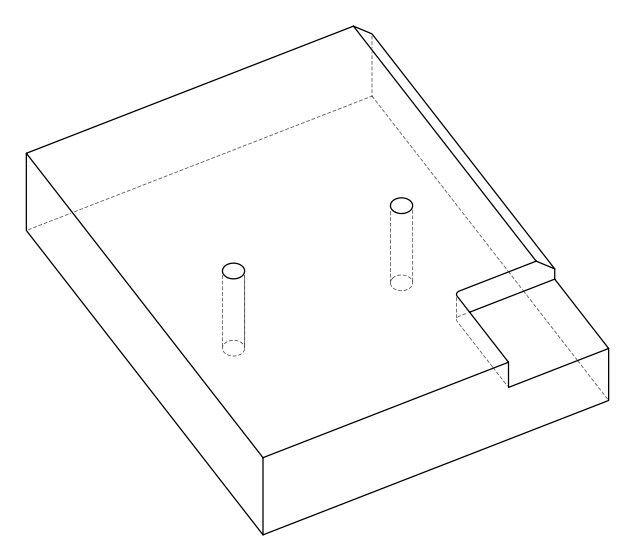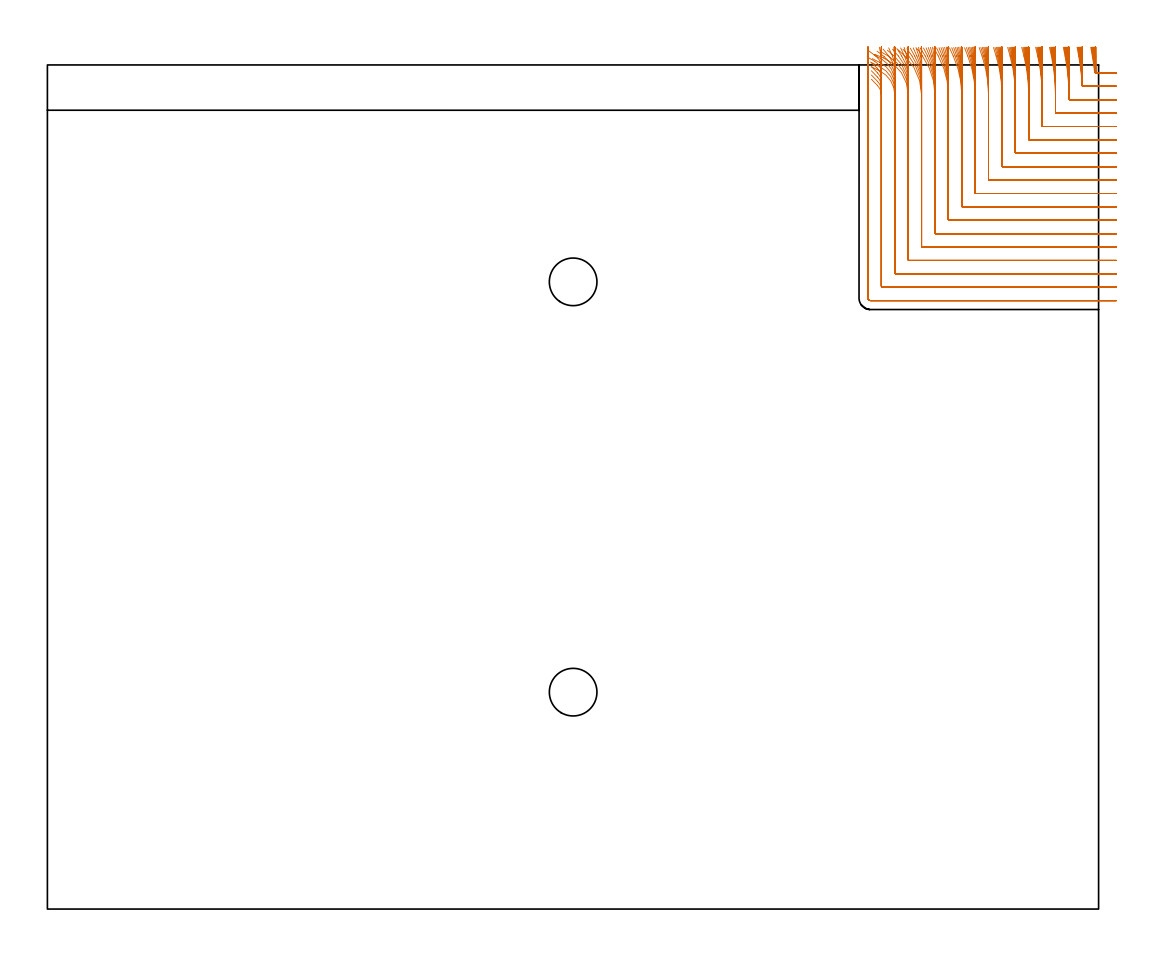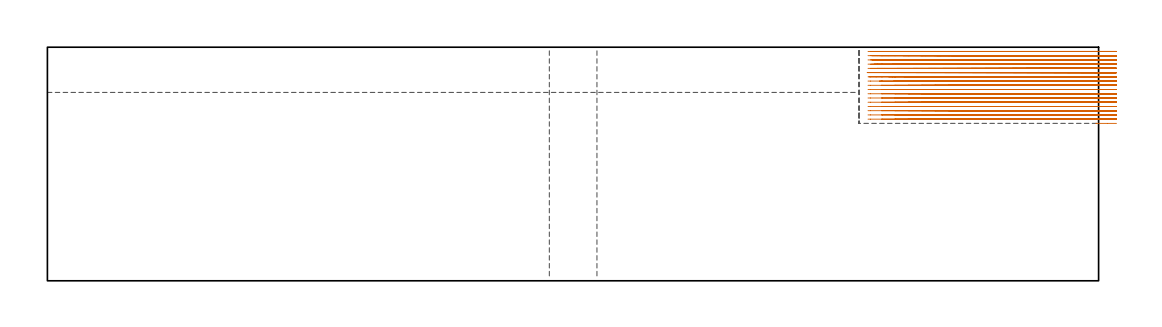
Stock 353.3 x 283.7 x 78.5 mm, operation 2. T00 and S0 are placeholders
(PLAN: 4 operations, 2 tool changes, 81.1 min)
(1 AREA_MILL | FG_CHAMFER_SURFACE | UGT0205_001 | 13.33 min | 32352 mm3)
(2 MILL_CORNER_NOTCH_RECTANGULAR | CORNER_NOTCH_RECTANGULAR | NXT0201_008 | Follow Part, ap 1.5, ae 75% | 67.06 min | 168495 mm3)
(3 INDEXABLE_INSERT_DRILL_THROUGH_HOLE_FROM_SOLID | STEP1HOLE | NXT0302_003 | 0.33 min | 15755 mm3)
(4 INDEXABLE_INSERT_DRILL_THROUGH_HOLE_FROM_SOLID_1 | STEP1HOLE_1 | NXT0302_003 | 0.33 min | 15751 mm3)
(TOOL UGT0205_001 | Chamfer Mill 20 x 3 x 45 deg. | D20 FL50 Z2)
(TOOL NXT0201_008 | ENDMILL 6mm [2P460-0600-NA 1630] | D6 FL26 Z6)
(TOOL NXT0302_003 | Index. Insert Drill 16mm [880-D1600L20-05] | D16 PA176 FL80 Z2)
(OP 2 MILL_CORNER_NOTCH_RECTANGULAR, part 1 of 2)
G17 G21 G94 G90
T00 M6
G54
G17 G0 G90 X350.657 Y289.656 S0 M3
G43 Z88.5 H1
Z77.078
G94 G1 X351.17 Y286.7 F250.
G2 X351.915 Y281.265 R76.5 F500.
G3 X352.208 Y281. R0.3
G1 X356.3
X359.3 F250.
G0 Z88.5
X346.053 Y289.65
Z77.078
G1 X346.599 Y286.7
G2 X347.73 Y276.782 R72. F500.
G3 X348.025 Y276.5 R0.3
G1 X356.3
X359.3 F250.
G0 Z88.5
X341.435 Y289.643
Z77.078
G1 X342.017 Y286.7
G2 X343.3 Y273.602 R67.5 F500.
G1 Y272.296
G3 X343.596 Y272. R0.3
G1 X356.3
X359.3 F250.
G0 Z88.5
X336.8 Y289.634
Z77.078
G1 X337.423 Y286.7
G2 X338.8 Y273.602 R63. F500.
G1 Y267.796
G3 X339.096 Y267.5 R0.3
G1 X356.3
X359.3 F250.
G0 Z88.5
X332.143 Y289.624
Z77.078
G1 X332.815 Y286.7
G2 X334.3 Y273.602 R58.5 F500.
G1 Y263.296
G3 X334.596 Y263. R0.3
G1 X356.3
X359.3 F250.
G0 Z88.5
X327.46 Y289.61
Z77.078
G1 X328.187 Y286.7
G2 X329.8 Y273.602 R54. F500.
G1 Y258.796
G3 X330.096 Y258.5 R0.3
G1 X356.3
X359.3 F250.
G0 Z88.5
X322.742 Y289.593
Z77.078
G1 X323.536 Y286.7
G2 X325.3 Y273.602 R49.5 F500.
G1 Y254.296
G3 X325.596 Y254. R0.3
G1 X356.3
X359.3 F250.
G0 Z88.5
X317.978 Y289.57
Z77.078
G1 X318.852 Y286.7
G2 X320.8 Y273.602 R45. F500.
G1 Y249.796
G3 X321.096 Y249.5 R0.3
G1 X356.3
X359.3 F250.
G0 Z88.5
X313.153 Y289.539
Z77.078
G1 X314.123 Y286.7
G2 X316.3 Y273.602 R40.5 F500.
G1 Y245.297
G3 X316.597 Y245. R0.3
G1 X356.3
X359.3 F250.
G0 Z88.5
X308.241 Y289.494
Z77.078
G1 X309.333 Y286.7
G2 X311.8 Y273.602 R36. F500.
G1 Y240.797
G3 X312.097 Y240.5 R0.3
G1 X356.3
X359.3 F250.
G0 Z88.5
X303.2 Y289.428
Z77.078
G1 X304.448 Y286.7
G2 X307.3 Y273.602 R31.5 F500.
G1 Y236.297
G3 X307.597 Y236. R0.3
G1 X356.3
X359.3 F250.
G0 Z88.5
X297.955 Y289.323
Z77.078
G1 X299.41 Y286.7
G2 X302.8 Y273.602 R27. F500.
G1 Y231.797
G3 X303.097 Y231.5 R0.3
G1 X356.3
X359.3 F250.
G0 Z88.5
X292.348 Y289.139
Z77.078
G1 X294.094 Y286.7
G2 X298.3 Y273.602 R22.5 F500.
G1 Y227.297
G3 X298.597 Y227. R0.3
G1 X356.3
X359.3 F250.
G0 Z88.5
X285.963 Y288.758
Z77.078
G1 X288.146 Y286.7
G2 X293.8 Y273.602 R18. F500.
G1 Y222.797
G3 X294.097 Y222.5 R0.3
G1 X356.3
X359.3 F250.
G0 Z88.5
X278.194 Y287.222
Z77.078
G1 X280.966 Y286.074
G2 X289.3 Y273.602 R13.5 F500.
G1 Y218.297
G3 X289.597 Y218. R0.3
G1 X356.3
X359.3 F250.
G0 Z88.5
X277.112 Y282.997
Z77.078
G1 X279.8 Y281.664
G2 X284.8 Y273.602 R9. F500.
G1 Y213.798
G3 X285.098 Y213.5 R0.3
G1 X356.3
X359.3 F250.
G0 Z88.5
X276.937 Y278.889
Z77.078
G1 X279.027 Y276.738
G2 X280.3 Y273.602 R4.5 F500.
G1 Y209.298
G3 X280.598 Y209. R0.3
G1 X356.3
X359.3 F250.
G0 Z88.5
X275.8 Y276.602
Z77.078
G1 Y273.602
Y205.3 F500.
G3 X276.6 Y204.5 R0.8
G1 X356.3
X359.3 F250.
G0 Z88.5
X350.946 Y289.665
Z75.655
G1 X351.404 Y286.7
G2 X352.045 Y281.271 R76.5 F500.
G3 X352.338 Y281. R0.3
G1 X356.3
X359.3 F250.
G0 Z88.5
X346.361 Y289.66
Z75.655
G1 X346.847 Y286.7
G2 X347.778 Y276.788 R72. F500.
G3 X348.074 Y276.5 R0.3
G1 X356.3
X359.3 F250.
G0 Z88.5
X341.764 Y289.655
Z75.655
G1 X342.283 Y286.7
G2 X343.3 Y275.026 R67.5 F500.
G1 Y272.296
G3 X343.596 Y272. R0.3
G1 X356.3
X359.3 F250.
G0 Z88.5
X337.153 Y289.648
Z75.655
G1 X337.709 Y286.7
G2 X338.8 Y275.026 R63. F500.
G1 Y267.796
G3 X339.096 Y267.5 R0.3
G1 X356.3
X359.3 F250.
G0 Z88.5
X332.525 Y289.64
Z75.655
G1 X333.123 Y286.7
G2 X334.3 Y275.026 R58.5 F500.
G1 Y263.296
G3 X334.596 Y263. R0.3
G1 X356.3
X359.3 F250.
G0 Z88.5
X327.874 Y289.629
Z75.655
G1 X328.523 Y286.7
G2 X329.8 Y275.026 R54. F500.
G1 Y258.796
G3 X330.096 Y258.5 R0.3
G1 X356.3
X359.3 F250.
G0 Z88.5
X323.196 Y289.615
Z75.655
G1 X323.904 Y286.7
G2 X325.3 Y275.026 R49.5 F500.
G1 Y254.296
G3 X325.596 Y254. R0.3
G1 X356.3
X359.3 F250.
G0 Z88.5
X318.481 Y289.597
Z75.655
G1 X319.259 Y286.7
G2 X320.8 Y275.026 R45. F500.
G1 Y249.796
G3 X321.096 Y249.5 R0.3
G1 X356.3
X359.3 F250.
G0 Z88.5
X313.716 Y289.573
Z75.655
G1 X314.581 Y286.7
G2 X316.3 Y275.026 R40.5 F500.
G1 Y245.297
G3 X316.597 Y245. R0.3
G1 X356.3
X359.3 F250.
G0 Z88.5
X308.882 Y289.538
Z75.655
G1 X309.854 Y286.7
G2 X311.8 Y275.026 R36. F500.
G1 Y240.797
G3 X312.097 Y240.5 R0.3
G1 X356.3
X359.3 F250.
G0 Z88.5
X303.945 Y289.486
Z75.655
G1 X305.057 Y286.7
G2 X307.3 Y275.026 R31.5 F500.
G1 Y236.297
G3 X307.597 Y236. R0.3
G1 X356.3
X359.3 F250.
G0 Z88.5
X298.848 Y289.405
Z75.655
G1 X300.146 Y286.7
G2 X302.8 Y275.026 R27. F500.
G1 Y231.797
G3 X303.097 Y231.5 R0.3
G1 X356.3
X359.3 F250.
G0 Z88.5
X293.478 Y289.265
Z75.655
G1 X295.034 Y286.7
G2 X298.3 Y275.026 R22.5 F500.
G1 Y227.297
G3 X298.597 Y227. R0.3
G1 X356.3
X359.3 F250.
G0 Z88.5
X287.555 Y288.983
Z75.655
G1 X289.501 Y286.7
G2 X293.8 Y275.026 R18. F500.
G1 Y222.797
G3 X294.097 Y222.5 R0.3
G1 X356.3
X359.3 F250.
G0 Z88.5
X279.999 Y288.202
Z75.655
G1 X282.592 Y286.693
G2 X289.3 Y275.026 R13.5 F500.
G1 Y218.297
G3 X289.597 Y218. R0.3
G1 X356.3
X359.3 F250.
G0 Z88.5
X277.112 Y284.421
Z75.655
G1 X279.8 Y283.088
G2 X284.8 Y275.026 R9. F500.
G1 Y213.798
G3 X285.098 Y213.5 R0.3
G1 X356.3
X359.3 F250.
G0 Z88.5
X276.936 Y280.313
Z75.655
G1 X279.027 Y278.162
G2 X280.3 Y275.026 R4.5 F500.
G1 Y209.298
G3 X280.598 Y209. R0.3
G1 X356.3
X359.3 F250.
G0 Z88.5
X275.8 Y278.026
Z75.655
G1 Y275.026
Y205.3 F500.
G3 X276.6 Y204.5 R0.8
G1 X356.3
X359.3 F250.
G0 Z88.5
X351.207 Y289.673
Z74.233
G1 X351.61 Y286.7
G2 X352.147 Y281.276 R76.5 F500.
G3 X352.442 Y281. R0.3
G1 X356.3
X359.3 F250.
G0 Z88.5
X346.639 Y289.669
Z74.233
G1 X347.066 Y286.7
G2 X347.799 Y276.794 R72. F500.
G3 X348.094 Y276.5 R0.3
G1 X356.3
X359.3 F250.
G0 Z88.5
X342.061 Y289.665
Z74.233
G1 X342.517 Y286.7
G2 X343.3 Y276.446 R67.5 F500.
G1 Y272.296
G3 X343.596 Y272. R0.3
G1 X356.3
X359.3 F250.
G0 Z88.5
X337.472 Y289.66
Z74.233
G1 X337.96 Y286.7
G2 X338.8 Y276.446 R63. F500.
G1 Y267.796
G3 X339.096 Y267.5 R0.3
G1 X356.3
X359.3 F250.
G0 Z88.5
X332.868 Y289.654
Z74.233
G1 X333.394 Y286.7
G2 X334.3 Y276.446 R58.5 F500.
G1 Y263.296
G3 X334.596 Y263. R0.3
G1 X356.3
X359.3 F250.
G0 Z88.5
X328.248 Y289.645
Z74.233
G1 X328.817 Y286.7
G2 X329.8 Y276.446 R54. F500.
G1 Y258.796
G3 X330.096 Y258.5 R0.3
G1 X356.3
X359.3 F250.
G0 Z88.5
X323.605 Y289.635
Z74.233
G1 X324.226 Y286.7
G2 X325.3 Y276.446 R49.5 F500.
G1 Y254.296
G3 X325.596 Y254. R0.3
G1 X356.3
X359.3 F250.
G0 Z88.5
X318.932 Y289.621
Z74.233
G1 X319.616 Y286.7
G2 X320.8 Y276.446 R45. F500.
G1 Y249.796
G3 X321.096 Y249.5 R0.3
G1 X356.3
X359.3 F250.
G0 Z88.5
X314.221 Y289.602
Z74.233
G1 X314.98 Y286.7
G2 X316.3 Y276.446 R40.5 F500.
G1 Y245.297
G3 X316.597 Y245. R0.3
G1 X356.3
X359.3 F250.
G0 Z88.5
X309.454 Y289.576
Z74.233
G1 X310.309 Y286.7
G2 X311.8 Y276.446 R36. F500.
G1 Y240.797
G3 X312.097 Y240.5 R0.3
G1 X356.3
X359.3 F250.
G0 Z88.5
X304.608 Y289.537
Z74.233
G1 X305.584 Y286.7
G2 X307.3 Y276.446 R31.5 F500.
G1 Y236.297
G3 X307.597 Y236. R0.3
G1 X356.3
X359.3 F250.
G0 Z88.5
X299.638 Y289.475
Z74.233
G1 X300.777 Y286.7
G2 X302.8 Y276.446 R27. F500.
G1 Y231.797
G3 X303.097 Y231.5 R0.3
G1 X356.3
X359.3 F250.
G0 Z88.5
X294.46 Y289.37
Z74.233
G1 X295.827 Y286.7
G2 X298.3 Y276.446 R22.5 F500.
G1 Y227.297
G3 X298.597 Y227. R0.3
G1 X356.3
X359.3 F250.
G0 Z88.5
X288.884 Y289.166
Z74.233
G1 X290.594 Y286.7
G2 X293.8 Y276.446 R18. F500.
G1 Y222.797
G3 X294.097 Y222.5 R0.3
G1 X356.3
X359.3 F250.
G0 Z88.5
X282.302 Y288.651
Z74.233
G1 X284.581 Y286.7
G2 X289.3 Y276.446 R13.5 F500.
G1 Y218.297
G3 X289.597 Y218. R0.3
G1 X356.3
X359.3 F250.
G0 Z88.5
X277.227 Y285.825
Z74.233
G1 X279.898 Y284.459
G2 X284.8 Y276.446 R9. F500.
G1 Y213.798
G3 X285.098 Y213.5 R0.3
G1 X356.3
X359.3 F250.
G0 Z88.5
X276.941 Y281.732
Z74.233
G1 X279.03 Y279.579
G2 X280.3 Y276.446 R4.5 F500.
G1 Y209.298
G3 X280.598 Y209. R0.3
G1 X356.3
X359.3 F250.
G0 Z88.5
X275.8 Y279.446
Z74.233
G1 Y276.446
Y205.3 F500.
G3 X276.6 Y204.5 R0.8
G1 X356.3
X359.3 F250.
G0 Z88.5
X351.442 Y289.68
Z72.811
G1 X351.789 Y286.7
G2 X352.224 Y281.282 R76.5 F500.
G3 X352.518 Y281. R0.3
G1 X356.3
X359.3 F250.
G0 Z88.5
X346.888 Y289.677
Z72.811
G1 X347.256 Y286.7
G2 X347.8 Y277.868 R72. F500.
G1 Y276.795
G3 X348.095 Y276.5 R0.3
G1 X356.3
X359.3 F250.
G0 Z88.5
X342.327 Y289.674
Z72.811
G1 X342.72 Y286.7
G2 X343.3 Y277.868 R67.5 F500.
G1 Y272.296
G3 X343.596 Y272. R0.3
G1 X356.3
X359.3 F250.
G0 Z88.5
X337.757 Y289.67
Z72.811
G1 X338.178 Y286.7
G2 X338.8 Y277.868 R63. F500.
G1 Y267.796
G3 X339.096 Y267.5 R0.3
G1 X356.3
X359.3 F250.
G0 Z88.5
X333.177 Y289.666
Z72.811
G1 X333.63 Y286.7
G2 X334.3 Y277.868 R58.5 F500.
G1 Y263.296
G3 X334.596 Y263. R0.3
G1 X356.3
X359.3 F250.
G0 Z88.5
X328.582 Y289.66
Z72.811
G1 X329.073 Y286.7
G2 X329.8 Y277.868 R54. F500.
G1 Y258.796
G3 X330.096 Y258.5 R0.3
G1 X356.3
X359.3 F250.
G0 Z88.5
X323.971 Y289.652
Z72.811
G1 X324.506 Y286.7
G2 X325.3 Y277.868 R49.5 F500.
G1 Y254.296
G3 X325.596 Y254. R0.3
G1 X356.3
X359.3 F250.
G0 Z88.5
X319.336 Y289.642
Z72.811
G1 X319.925 Y286.7
G2 X320.8 Y277.868 R45. F500.
G1 Y249.796
G3 X321.096 Y249.5 R0.3
G1 X356.3
X359.3 F250.
G0 Z88.5
X314.671 Y289.628
Z72.811
G1 X315.325 Y286.7
G2 X316.3 Y277.868 R40.5 F500.
G1 Y245.297
G3 X316.597 Y245. R0.3
G1 X356.3
X359.3 F250.
G0 Z88.5
X309.964 Y289.608
Z72.811
G1 X310.7 Y286.7
G2 X311.8 Y277.868 R36. F500.
G1 Y240.797
G3 X312.097 Y240.5 R0.3
G1 X356.3
X359.3 F250.
G0 Z88.5
X305.196 Y289.58
Z72.811
G1 X306.037 Y286.7
G2 X307.3 Y277.868 R31.5 F500.
G1 Y236.297
G3 X307.597 Y236. R0.3
G1 X356.3
X359.3 F250.
G0 Z88.5
X300.333 Y289.535
Z72.811
G1 X301.315 Y286.7
G2 X302.8 Y277.868 R27. F500.
G1 Y231.797
G3 X303.097 Y231.5 R0.3
G1 X356.3
X359.3 F250.
G0 Z88.5
X295.317 Y289.459
Z72.811
G1 X296.494 Y286.7
G2 X298.3 Y277.868 R22.5 F500.
G1 Y227.297
G3 X298.597 Y227. R0.3
G1 X356.3
X359.3 F250.
G0 Z88.5
X290.013 Y289.314
Z72.811
G1 X291.484 Y286.7
G2 X293.8 Y277.868 R18. F500.
G1 Y222.797
G3 X294.097 Y222.5 R0.3
G1 X356.3
X359.3 F250.
G0 Z88.5
X284.048 Y288.969
Z72.811
G1 X286.01 Y286.7
G2 X289.3 Y277.868 R13.5 F500.
G1 Y218.297
G3 X289.597 Y218. R0.3
G1 X356.3
X359.3 F250.
G0 Z88.5
X277.888 Y287.123
Z72.811
G1 X280.456 Y285.571
G2 X284.8 Y277.868 R9. F500.
G1 Y213.798
G3 X285.098 Y213.5 R0.3
G1 X356.3
X359.3 F250.
G0 Z88.5
X276.938 Y283.156
Z72.811
G1 X279.028 Y281.003
G2 X280.3 Y277.868 R4.5 F500.
G1 Y209.298
G3 X280.598 Y209. R0.3
G1 X356.3
X359.3 F250.
G0 Z88.5
X275.8 Y280.868
Z72.811
G1 Y277.868
Y205.3 F500.
G3 X276.6 Y204.5 R0.8
G1 X356.3
X359.3 F250.
G0 Z88.5
X351.656 Y289.686
Z71.389
G1 X351.945 Y286.7
G2 X352.275 Y281.288 R76.5 F500.
G3 X352.57 Y281. R0.3
G1 X356.3
X359.3 F250.
G0 Z88.5
X347.116 Y289.684
Z71.389
G1 X347.423 Y286.7
G2 X347.8 Y279.339 R72. F500.
G1 Y276.795
G3 X348.095 Y276.5 R0.3
G1 X356.3
X359.3 F250.
G0 Z88.5
X342.57 Y289.682
Z71.389
G1 X342.897 Y286.7
G2 X343.3 Y279.339 R67.5 F500.
G1 Y272.296
G3 X343.596 Y272. R0.3
G1 X356.3
X359.3 F250.
G0 Z88.5
X338.018 Y289.679
Z71.389
G1 X338.368 Y286.7
G2 X338.8 Y279.339 R63. F500.
G1 Y267.796
G3 X339.096 Y267.5 R0.3
G1 X356.3
X359.3 F250.
G0 Z88.5
X333.458 Y289.676
Z71.389
G1 X333.835 Y286.7
G2 X334.3 Y279.339 R58.5 F500.
G1 Y263.296
G3 X334.596 Y263. R0.3
G1 X356.3
X359.3 F250.
G0 Z88.5
X328.887 Y289.672
Z71.389
G1 X329.296 Y286.7
G2 X329.8 Y279.339 R54. F500.
G1 Y258.796
G3 X330.096 Y258.5 R0.3
G1 X356.3
X359.3 F250.
G0 Z88.5
X324.304 Y289.667
Z71.389
G1 X324.75 Y286.7
G2 X325.3 Y279.339 R49.5 F500.
G1 Y254.296
G3 X325.596 Y254. R0.3
G1 X356.3
X359.3 F250.
G0 Z88.5
X319.703 Y289.66
Z71.389
G1 X320.194 Y286.7
G2 X320.8 Y279.339 R45. F500.
G1 Y249.796
G3 X321.096 Y249.5 R0.3
G1 X356.3
X359.3 F250.
G0 Z88.5
X315.08 Y289.65
Z71.389
G1 X315.625 Y286.7
G2 X316.3 Y279.339 R40.5 F500.
G1 Y245.297
G3 X316.597 Y245. R0.3
G1 X356.3
X359.3 F250.
G0 Z88.5
X310.426 Y289.637
Z71.389
G1 X311.039 Y286.7
G2 X311.8 Y279.339 R36. F500.
G1 Y240.797
G3 X312.097 Y240.5 R0.3
G1 X356.3
X359.3 F250.
G0 Z88.5
X305.727 Y289.617
Z71.389
G1 X306.428 Y286.7
G2 X307.3 Y279.339 R31.5 F500.
G1 Y236.297
G3 X307.597 Y236. R0.3
G1 X356.3
X359.3 F250.
G0 Z88.5
X300.959 Y289.586
Z71.389
G1 X301.777 Y286.7
G2 X302.8 Y279.339 R27. F500.
G1 Y231.797
G3 X303.097 Y231.5 R0.3
G1 X356.3
X359.3 F250.
G0 Z88.5
X296.08 Y289.535
Z71.389
G1 X297.062 Y286.7
G2 X298.3 Y279.339 R22.5 F500.
G1 Y227.297
G3 X298.597 Y227. R0.3
G1 X356.3
X359.3 F250.
G0 Z88.5
X290.999 Y289.438
Z71.389
G1 X292.226 Y286.7
G2 X293.8 Y279.339 R18. F500.
G1 Y222.797
G3 X294.097 Y222.5 R0.3
G1 X356.3
X359.3 F250.
G0 Z88.5
X285.481 Y289.215
Z71.389
G1 X287.117 Y286.7
G2 X289.3 Y279.339 R13.5 F500.
G1 Y218.297
G3 X289.597 Y218. R0.3
G1 X356.3
X359.3 F250.
G0 Z88.5
X278.843 Y288.324
Z71.389
G1 X281.235 Y286.513
G2 X284.8 Y279.339 R9. F500.
G1 Y213.798
G3 X285.098 Y213.5 R0.3
G1 X356.3
X359.3 F250.
G0 Z88.5
X276.658 Y284.679
Z71.389
G1 X278.858 Y282.64
G2 X280.3 Y279.339 R4.5 F500.
G1 Y209.298
G3 X280.598 Y209. R0.3
G1 X356.3
X359.3 F250.
G0 Z88.5
X275.8 Y282.339
Z71.389
G1 Y279.339
Y205.3 F500.
G3 X276.6 Y204.5 R0.8
G1 X356.3
X359.3 F250.
G0 Z88.5
X351.865 Y289.692
Z69.967
G1 X352.088 Y286.7
G2 X352.299 Y281.294 R76.5 F500.
G3 X352.595 Y281. R0.3
G1 X356.3
X359.3 F250.
G0 Z88.5
X347.337 Y289.691
Z69.967
G1 X347.575 Y286.7
G2 X347.8 Y281.008 R72. F500.
G1 Y276.795
G3 X348.095 Y276.5 R0.3
G1 X356.3
X359.3 F250.
G0 Z88.5
X342.807 Y289.689
Z69.967
G1 X343.06 Y286.7
G2 X343.3 Y281.008 R67.5 F500.
G1 Y272.296
G3 X343.596 Y272. R0.3
G1 X356.3
X359.3 F250.
G0 Z88.5
X338.271 Y289.688
Z69.967
G1 X338.542 Y286.7
G2 X338.8 Y281.008 R63. F500.
G1 Y267.796
G3 X339.096 Y267.5 R0.3
G1 X356.3
X359.3 F250.
G0 Z88.5
X333.731 Y289.686
Z69.967
G1 X334.022 Y286.7
G2 X334.3 Y281.008 R58.5 F500.
G1 Y263.296
G3 X334.596 Y263. R0.3
G1 X356.3
X359.3 F250.
G0 Z88.5
X329.183 Y289.683
Z69.967
G1 X329.499 Y286.7
G2 X329.8 Y281.008 R54. F500.
G1 Y258.796
G3 X330.096 Y258.5 R0.3
G1 X356.3
X359.3 F250.
G0 Z88.5
X324.627 Y289.68
Z69.967
G1 X324.972 Y286.7
G2 X325.3 Y281.008 R49.5 F500.
G1 Y254.296
G3 X325.596 Y254. R0.3
G1 X356.3
X359.3 F250.
G0 Z88.5
X320.059 Y289.676
Z69.967
G1 X320.439 Y286.7
G2 X320.8 Y281.008 R45. F500.
G1 Y249.796
G3 X321.096 Y249.5 R0.3
G1 X356.3
X359.3 F250.
G0 Z88.5
X315.476 Y289.67
Z69.967
G1 X315.898 Y286.7
G2 X316.3 Y281.008 R40.5 F500.
G1 Y245.297
G3 X316.597 Y245. R0.3
G1 X356.3
X359.3 F250.
G0 Z88.5
X310.873 Y289.662
Z69.967
G1 X311.347 Y286.7
G2 X311.8 Y281.008 R36. F500.
G1 Y240.797
G3 X312.097 Y240.5 R0.3
G1 X356.3
X359.3 F250.
G0 Z88.5
X306.239 Y289.651
Z69.967
G1 X306.781 Y286.7
G2 X307.3 Y281.008 R31.5 F500.
G1 Y236.297
G3 X307.597 Y236. R0.3
G1 X356.3
X359.3 F250.
G0 Z88.5
X301.561 Y289.633
Z69.967
G1 X302.193 Y286.7
G2 X302.8 Y281.008 R27. F500.
G1 Y231.797
G3 X303.097 Y231.5 R0.3
G1 X356.3
X359.3 F250.
G0 Z88.5
X296.809 Y289.602
Z69.967
G1 X297.568 Y286.7
G2 X298.3 Y281.008 R22.5 F500.
G1 Y227.297
G3 X298.597 Y227. R0.3
G1 X356.3
X359.3 F250.
G0 Z88.5
X291.928 Y289.546
Z69.967
G1 X292.876 Y286.7
G2 X293.8 Y281.008 R18. F500.
G1 Y222.797
G3 X294.097 Y222.5 R0.3
G1 X356.3
X359.3 F250.
G0 Z88.5
X286.777 Y289.42
Z69.967
G1 X288.041 Y286.7
G2 X289.3 Y281.008 R13.5 F500.
G1 Y218.297
G3 X289.597 Y218. R0.3
G1 X356.3
X359.3 F250.
G0 Z88.5
X280.874 Y289.024
Z69.967
G1 X282.772 Y286.7
G2 X284.8 Y281.008 R9. F500.
G1 Y213.798
G3 X285.098 Y213.5 R0.3
G1 X356.3
X359.3 F250.
G0 Z88.5
X275.497 Y286.408
Z69.967
G1 X278.083 Y284.886
G2 X280.3 Y281.008 R4.5 F500.
G1 Y209.298
G3 X280.598 Y209. R0.3
G1 X356.3
X359.3 F250.
G0 Z88.5
X275.8 Y284.008
Z69.967
G1 Y281.008
Y205.3 F500.
G3 X276.6 Y204.5 R0.8
G1 X356.3
X359.3 F250.
G0 Z88.5
X352.064 Y289.696
Z68.544
G1 X352.21 Y286.7
G2 X352.3 Y282.987 R76.5 F500.
G1 Y281.295
G3 X352.595 Y281. R0.3
G1 X356.3
X359.3 F250.
G0 Z88.5
X347.549 Y289.696
Z68.544
G1 X347.704 Y286.7
G2 X347.8 Y282.987 R72. F500.
G1 Y276.795
G3 X348.095 Y276.5 R0.3
G1 X356.3
X359.3 F250.
G0 Z88.5
X343.033 Y289.695
Z68.544
G1 X343.198 Y286.7
G2 X343.3 Y282.987 R67.5 F500.
G1 Y272.296
G3 X343.596 Y272. R0.3
G1 X356.3
X359.3 F250.
G0 Z88.5
X338.514 Y289.695
Z68.544
G1 X338.69 Y286.7
G2 X338.8 Y282.987 R63. F500.
G1 Y267.796
G3 X339.096 Y267.5 R0.3
G1 X356.3
X359.3 F250.
G0 Z88.5
X333.992 Y289.694
Z68.544
G1 X334.182 Y286.7
G2 X334.3 Y282.987 R58.5 F500.
G1 Y263.296
G3 X334.596 Y263. R0.3
G1 X356.3
X359.3 F250.
G0 Z88.5
X329.466 Y289.693
Z68.544
G1 X329.672 Y286.7
G2 X329.8 Y282.987 R54. F500.
G1 Y258.796
G3 X330.096 Y258.5 R0.3
G1 X356.3
X359.3 F250.
G0 Z88.5
X324.935 Y289.692
Z68.544
G1 X325.161 Y286.7
G2 X325.3 Y282.987 R49.5 F500.
G1 Y254.296
G3 X325.596 Y254. R0.3
G1 X356.3
X359.3 F250.
G0 Z88.5
X320.399 Y289.69
Z68.544
G1 X320.647 Y286.7
G2 X320.8 Y282.987 R45. F500.
G1 Y249.796
G3 X321.096 Y249.5 R0.3
G1 X356.3
X359.3 F250.
G0 Z88.5
X315.854 Y289.687
Z68.544
G1 X316.129 Y286.7
G2 X316.3 Y282.987 R40.5 F500.
G1 Y245.297
G3 X316.597 Y245. R0.3
G1 X356.3
X359.3 F250.
G0 Z88.5
X311.299 Y289.684
Z68.544
G1 X311.608 Y286.7
G2 X311.8 Y282.987 R36. F500.
G1 Y240.797
G3 X312.097 Y240.5 R0.3
G1 X356.3
X359.3 F250.
G0 Z88.5
X306.727 Y289.679
Z68.544
G1 X307.08 Y286.7
G2 X307.3 Y282.987 R31.5 F500.
G1 Y236.297
G3 X307.597 Y236. R0.3
G1 X356.3
X359.3 F250.
G0 Z88.5
X302.131 Y289.671
Z68.544
G1 X302.543 Y286.7
G2 X302.8 Y282.987 R27. F500.
G1 Y231.797
G3 X303.097 Y231.5 R0.3
G1 X356.3
X359.3 F250.
G0 Z88.5
X297.496 Y289.659
Z68.544
G1 X297.991 Y286.7
G2 X298.3 Y282.987 R22.5 F500.
G1 Y227.297
G3 X298.597 Y227. R0.3
G1 X356.3
X359.3 F250.
G0 Z88.5
X292.794 Y289.635
Z68.544
G1 X293.413 Y286.7
G2 X293.8 Y282.987 R18. F500.
G1 Y222.797
G3 X294.097 Y222.5 R0.3
G1 X356.3
X359.3 F250.
G0 Z88.5
X287.954 Y289.584
Z68.544
G1 X288.779 Y286.7
G2 X289.3 Y282.987 R13.5 F500.
G1 Y218.297
G3 X289.597 Y218. R0.3
G1 X356.3
X359.3 F250.
G0 Z88.5
X282.76 Y289.433
Z68.544
G1 X283.998 Y286.7
G2 X284.8 Y282.987 R9. F500.
G1 Y213.798
G3 X285.098 Y213.5 R0.3
G1 X356.3
X359.3 F250.
G0 Z88.5
X276.131 Y288.385
Z68.544
G1 X278.521 Y286.571
G2 X280.3 Y282.987 R4.5 F500.
G1 Y209.298
G3 X280.598 Y209. R0.3
G1 X356.3
X359.3 F250.
G0 Z88.5
X275.8 Y285.987
Z68.544
G1 Y282.987
Y205.3 F500.
G3 X276.6 Y204.5 R0.8
G1 X356.3
X359.3 F250.
G0 Z88.5
X352.26 Y289.7
Z67.122
G1 X352.295 Y286.7
G2 X352.3 Y285.812 R76.5 F500.
G1 Y281.295
G3 X352.595 Y281. R0.3
G1 X356.3
X359.3 F250.
G0 Z88.5
X347.758 Y289.7
Z67.122
G1 X347.795 Y286.7
G2 X347.8 Y285.812 R72. F500.
G1 Y276.795
G3 X348.095 Y276.5 R0.3
G1 X356.3
X359.3 F250.
G0 Z88.5
X343.255 Y289.7
Z67.122
G1 X343.294 Y286.7
G2 X343.3 Y285.812 R67.5 F500.
G1 Y272.296
G3 X343.596 Y272. R0.3
G1 X356.3
X359.3 F250.
G0 Z88.5
X338.751 Y289.7
Z67.122
G1 X338.794 Y286.7
G2 X338.8 Y285.812 R63. F500.
G1 Y267.796
G3 X339.096 Y267.5 R0.3
G1 X356.3
X359.3 F250.
G0 Z88.5
X334.248 Y289.7
Z67.122
G1 X334.293 Y286.7
G2 X334.3 Y285.812 R58.5 F500.
G1 Y263.296
G3 X334.596 Y263. R0.3
G1 X356.3
X359.3 F250.
G0 Z88.5
X329.743 Y289.7
Z67.122
G1 X329.793 Y286.7
G2 X329.8 Y285.812 R54. F500.
G1 Y258.796
G3 X330.096 Y258.5 R0.3
G1 X356.3
X359.3 F250.
G0 Z88.5
X325.238 Y289.699
Z67.122
G1 X325.292 Y286.7
G2 X325.3 Y285.812 R49.5 F500.
G1 Y254.296
G3 X325.596 Y254. R0.3
G1 X356.3
X359.3 F250.
G0 Z88.5
X320.732 Y289.699
Z67.122
G1 X320.791 Y286.7
G2 X320.8 Y285.812 R45. F500.
G1 Y249.796
G3 X321.096 Y249.5 R0.3
G1 X356.3
X359.3 F250.
G0 Z88.5
X316.224 Y289.699
Z67.122
G1 X316.29 Y286.7
G2 X316.3 Y285.812 R40.5 F500.
G1 Y245.297
G3 X316.597 Y245. R0.3
G1 X356.3
X359.3 F250.
G0 Z88.5
X311.715 Y289.699
Z67.122
G1 X311.789 Y286.7
G2 X311.8 Y285.812 R36. F500.
G1 Y240.797
G3 X312.097 Y240.5 R0.3
G1 X356.3
X359.3 F250.
G0 Z88.5
X307.203 Y289.699
Z67.122
G1 X307.287 Y286.7
G2 X307.3 Y285.812 R31.5 F500.
G1 Y236.297
G3 X307.597 Y236. R0.3
G1 X356.3
X359.3 F250.
G0 Z88.5
X302.687 Y289.698
Z67.122
G1 X302.785 Y286.7
G2 X302.8 Y285.812 R27. F500.
G1 Y231.797
G3 X303.097 Y231.5 R0.3
G1 X356.3
X359.3 F250.
G0 Z88.5
X298.164 Y289.698
Z67.122
G1 X298.282 Y286.7
G2 X298.3 Y285.812 R22.5 F500.
G1 Y227.297
G3 X298.597 Y227. R0.3
G1 X356.3
X359.3 F250.
G0 Z88.5
X293.63 Y289.696
Z67.122
G1 X293.778 Y286.7
G2 X293.8 Y285.812 R18. F500.
G1 Y222.797
G3 X294.097 Y222.5 R0.3
G1 X356.3
X359.3 F250.
G0 Z88.5
X289.073 Y289.693
Z67.122
G1 X289.271 Y286.7
G2 X289.3 Y285.812 R13.5 F500.
G1 Y218.297
G3 X289.597 Y218. R0.3
G1 X356.3
X359.3 F250.
G0 Z88.5
X284.46 Y289.685
Z67.122
G1 X284.756 Y286.7
G2 X284.8 Y285.812 R9. F500.
G1 Y213.798
G3 X285.098 Y213.5 R0.3
G1 X356.3
X359.3 F250.
G0 Z88.5
X279.619 Y289.641
Z67.122
G1 X280.211 Y286.7
G2 X280.3 Y285.812 R4.5 F500.
G1 Y209.298
G3 X280.598 Y209. R0.3
G1 X356.3
X359.3 F250.
G0 Z88.5
X275.8 Y288.812
Z67.122
G1 Y285.812
Y205.3 F500.
G3 X276.6 Y204.5 R0.8
G1 X356.3
X359.3 F250.
G0 Z88.5
X352.297 Y289.7
Z65.7
G1 X352.3 Y286.7
Y286.637 F500.
Y281.295
G3 X352.595 Y281. R0.3
G1 X356.3
X359.3 F250.
G0 Z88.5
X347.797 Y289.7
Z65.7
G1 X347.8 Y286.7
Y286.637 F500.
Y276.795
G3 X348.095 Y276.5 R0.3
G1 X356.3
X359.3 F250.
G0 Z88.5
X343.297 Y289.7
Z65.7
G1 X343.3 Y286.7
Y286.637 F500.
Y272.296
G3 X343.596 Y272. R0.3
G1 X356.3
X359.3 F250.
G0 Z88.5
X338.797 Y289.7
Z65.7
G1 X338.8 Y286.7
Y286.637 F500.
Y267.796
G3 X339.096 Y267.5 R0.3
G1 X356.3
X359.3 F250.
G0 Z88.5
X334.297 Y289.7
Z65.7
G1 X334.3 Y286.7
Y286.637 F500.
Y263.296
G3 X334.596 Y263. R0.3
G1 X356.3
X359.3 F250.
G0 Z88.5
X329.796 Y289.7
Z65.7
G1 X329.8 Y286.7
Y286.637 F500.
Y258.796
G3 X330.096 Y258.5 R0.3
G1 X356.3
X359.3 F250.
G0 Z88.5
X325.296 Y289.7
Z65.7
G1 X325.3 Y286.7
Y286.637 F500.
Y254.296
G3 X325.596 Y254. R0.3
G1 X356.3
X359.3 F250.
G0 Z88.5
X320.796 Y289.7
Z65.7
G1 X320.8 Y286.7
Y286.637 F500.
Y249.796
G3 X321.096 Y249.5 R0.3
G1 X356.3
X359.3 F250.
G0 Z88.5
X316.295 Y289.7
Z65.7
G1 X316.3 Y286.7
Y286.637 F500.
Y245.297
G3 X316.597 Y245. R0.3
G1 X356.3
X359.3 F250.
G0 Z88.5
X311.795 Y289.7
Z65.7
G1 X311.8 Y286.7
Y286.637 F500.
Y240.797
G3 X312.097 Y240.5 R0.3
G1 X356.3
X359.3 F250.
G0 Z88.5
X307.294 Y289.7
Z65.7
G1 X307.3 Y286.7
Y286.637 F500.
Y236.297
G3 X307.597 Y236. R0.3
G1 X356.3
X359.3 F250.
G0 Z88.5
X302.793 Y289.7
Z65.7
G1 X302.8 Y286.7
Y286.637 F500.
Y231.797
G3 X303.097 Y231.5 R0.3
G1 X356.3
X359.3 F250.
G0 Z88.5
X298.291 Y289.7
Z65.7
G1 X298.3 Y286.7
Y286.637 F500.
Y227.297
G3 X298.597 Y227. R0.3
G1 X356.3
X359.3 F250.
G0 Z88.5
X293.789 Y289.7
Z65.7
G1 X293.8 Y286.7
Y286.637 F500.
Y222.797
G3 X294.097 Y222.5 R0.3
G1 X356.3
X359.3 F250.
G0 Z88.5
X289.286 Y289.7
Z65.7
G1 X289.3 Y286.7
Y286.637 F500.
Y218.297
G3 X289.597 Y218. R0.3
G1 X356.3
X359.3 F250.
G0 Z88.5
X284.779 Y289.7
Z65.7
G1 X284.8 Y286.7
Y286.637 F500.
Y213.798
G3 X285.098 Y213.5 R0.3
G1 X356.3
X359.3 F250.
G0 Z88.5
X280.257 Y289.7
Z65.7
G1 X280.3 Y286.7
Y286.637 F500.
Y209.298
G3 X280.598 Y209. R0.3
G1 X356.3
X359.3 F250.
G0 Z88.5
X275.8 Y289.637
Z65.7
G1 Y286.637
Y205.3 F500.
G3 X276.6 Y204.5 R0.8
G1 X356.3
X359.3 F250.
G0 Z88.5
X352.3 Y289.7
Z64.278
G1 Y286.7
Y281.295 F500.
G3 X352.595 Y281. R0.3
G1 X356.3
X359.3 F250.
G0 Z88.5
X347.8 Y289.7
Z64.278
G1 Y286.7
Y276.795 F500.
G3 X348.095 Y276.5 R0.3
G1 X356.3
X359.3 F250.
G0 Z88.5
X343.3 Y289.7
Z64.278
G1 Y286.7
Y272.295 F500.
G3 X343.595 Y272. R0.3
G1 X356.3
X359.3 F250.
G0 Z88.5
X338.8 Y289.7
Z64.278
G1 Y286.7
Y267.796 F500.
G3 X339.096 Y267.5 R0.3
G1 X356.3
X359.3 F250.
G0 Z88.5
X334.3 Y289.7
Z64.278
G1 Y286.7
Y263.296 F500.
G3 X334.596 Y263. R0.3
G1 X356.3
X359.3 F250.
G0 Z88.5
X329.8 Y289.7
Z64.278
G1 Y286.7
Y258.796 F500.
G3 X330.096 Y258.5 R0.3
G1 X356.3
X359.3 F250.
G0 Z88.5
X325.3 Y289.7
Z64.278
G1 Y286.7
Y254.296 F500.
G3 X325.596 Y254. R0.3
G1 X356.3
X359.3 F250.
G0 Z88.5
X320.8 Y289.7
Z64.278
G1 Y286.7
Y249.796 F500.
G3 X321.096 Y249.5 R0.3
G1 X356.3
X359.3 F250.
G0 Z88.5
X316.3 Y289.7
Z64.278
G1 Y286.7
Y245.297 F500.
G3 X316.597 Y245. R0.3
G1 X356.3
X359.3 F250.
G0 Z88.5
X311.8 Y289.7
Z64.278
G1 Y286.7
Y240.797 F500.
G3 X312.097 Y240.5 R0.3
G1 X356.3
X359.3 F250.
G0 Z88.5
X307.3 Y289.7
Z64.278
G1 Y286.7
Y236.297 F500.
G3 X307.597 Y236. R0.3
G1 X356.3
X359.3 F250.
G0 Z88.5
X302.8 Y289.7
Z64.278
G1 Y286.7
Y231.797 F500.
G3 X303.097 Y231.5 R0.3
G1 X356.3
X359.3 F250.
G0 Z88.5
X298.3 Y289.7
Z64.278
G1 Y286.7
Y227.297 F500.
G3 X298.597 Y227. R0.3
G1 X356.3
X359.3 F250.
G0 Z88.5
X293.8 Y289.7
Z64.278
G1 Y286.7
Y222.797 F500.
G3 X294.097 Y222.5 R0.3
G1 X356.3
X359.3 F250.
G0 Z88.5
X289.3 Y289.7
Z64.278
G1 Y286.7
Y218.297 F500.
G3 X289.597 Y218. R0.3
G1 X356.3
X359.3 F250.
G0 Z88.5
X284.8 Y289.7
Z64.278
G1 Y286.7
Y213.798 F500.
G3 X285.098 Y213.5 R0.3
G1 X356.3
X359.3 F250.
G0 Z88.5
X280.3 Y289.7
Z64.278
G1 Y286.7
Y209.298 F500.
G3 X280.598 Y209. R0.3
G1 X356.3
X359.3 F250.
G0 Z88.5
X275.8 Y289.7
Z64.278
G1 Y286.7
Y205.3 F500.
G3 X276.6 Y204.5 R0.8
G1 X356.3
X359.3 F250.
G0 Z88.5
X352.3 Y289.7
Z62.856
G1 Y286.7
Y281.295 F500.
G3 X352.595 Y281. R0.3
G1 X356.3
X359.3 F250.
G0 Z88.5
X347.8 Y289.7
Z62.856
G1 Y286.7
Y276.795 F500.
G3 X348.095 Y276.5 R0.3
G1 X356.3
X359.3 F250.
G0 Z88.5
X343.3 Y289.7
Z62.856
G1 Y286.7
Y272.296 F500.
G3 X343.596 Y272. R0.3
G1 X356.3
X359.3 F250.
G0 Z88.5
X338.8 Y289.7
Z62.856
G1 Y286.7
Y267.796 F500.
G3 X339.096 Y267.5 R0.3
G1 X356.3
X359.3 F250.
G0 Z88.5
X334.3 Y289.7
Z62.856
G1 Y286.7
Y263.296 F500.
G3 X334.596 Y263. R0.3
G1 X356.3
X359.3 F250.
G0 Z88.5
X329.8 Y289.7
Z62.856
G1 Y286.7
Y258.796 F500.
G3 X330.096 Y258.5 R0.3
G1 X356.3
X359.3 F250.
G0 Z88.5
X325.3 Y289.7
Z62.856
G1 Y286.7
Y254.296 F500.
G3 X325.596 Y254. R0.3
G1 X356.3
X359.3 F250.
G0 Z88.5
X320.8 Y289.7
Z62.856
G1 Y286.7
Y249.796 F500.
G3 X321.096 Y249.5 R0.3
G1 X356.3
X359.3 F250.
G0 Z88.5
X316.3 Y289.7
Z62.856
G1 Y286.7
Y245.297 F500.
G3 X316.597 Y245. R0.3
G1 X356.3
X359.3 F250.
G0 Z88.5
X311.8 Y289.7
Z62.856
G1 Y286.7
Y240.797 F500.
G3 X312.097 Y240.5 R0.3
G1 X356.3
X359.3 F250.
G0 Z88.5
X307.3 Y289.7
Z62.856
G1 Y286.7
Y236.297 F500.
G3 X307.597 Y236. R0.3
G1 X356.3
X359.3 F250.
G0 Z88.5
X302.8 Y289.7
Z62.856
G1 Y286.7
Y231.797 F500.
G3 X303.097 Y231.5 R0.3
G1 X356.3
X359.3 F250.
G0 Z88.5
X298.3 Y289.7
Z62.856
G1 Y286.7
Y227.297 F500.
G3 X298.597 Y227. R0.3
G1 X356.3
X359.3 F250.
G0 Z88.5
X293.8 Y289.7
Z62.856
G1 Y286.7
Y222.797 F500.
G3 X294.097 Y222.5 R0.3
G1 X356.3
X359.3 F250.
G0 Z88.5
X289.3 Y289.7
Z62.856
G1 Y286.7
Y218.297 F500.
G3 X289.597 Y218. R0.3
G1 X356.3
X359.3 F250.
G0 Z88.5
X284.8 Y289.7
Z62.856
G1 Y286.7
Y213.798 F500.
G3 X285.098 Y213.5 R0.3
G1 X356.3
X359.3 F250.
G0 Z88.5
X280.3 Y289.7
Z62.856
G1 Y286.7
Y209.298 F500.
G3 X280.598 Y209. R0.3
G1 X356.3
X359.3 F250.
G0 Z88.5
X275.8 Y289.7
Z62.856
G1 Y286.7
Y205.3 F500.
G3 X276.6 Y204.5 R0.8
G1 X356.3
X359.3 F250.
G0 Z88.5
X352.3 Y289.7
Z61.433
G1 Y286.7
Y281.295 F500.
G3 X352.595 Y281. R0.3
G1 X356.3
X359.3 F250.
G0 Z88.5
X347.8 Y289.7
Z61.433
G1 Y286.7
Y276.795 F500.
G3 X348.095 Y276.5 R0.3
G1 X356.3
X359.3 F250.
G0 Z88.5
X343.3 Y289.7
Z61.433
G1 Y286.7
Y272.296 F500.
G3 X343.596 Y272. R0.3
G1 X356.3
X359.3 F250.
G0 Z88.5
X338.8 Y289.7
Z61.433
G1 Y286.7
Y267.796 F500.
G3 X339.096 Y267.5 R0.3
G1 X356.3
X359.3 F250.
G0 Z88.5
X334.3 Y289.7
Z61.433
G1 Y286.7
Y263.296 F500.
G3 X334.596 Y263. R0.3
G1 X356.3
X359.3 F250.
G0 Z88.5
X329.8 Y289.7
Z61.433
G1 Y286.7
Y258.796 F500.
G3 X330.096 Y258.5 R0.3
G1 X356.3
X359.3 F250.
G0 Z88.5
X325.3 Y289.7
Z61.433
G1 Y286.7
Y254.296 F500.
G3 X325.596 Y254. R0.3
G1 X356.3
X359.3 F250.
G0 Z88.5
X320.8 Y289.7
Z61.433
G1 Y286.7
Y249.796 F500.
G3 X321.096 Y249.5 R0.3
G1 X356.3
X359.3 F250.
G0 Z88.5
X316.3 Y289.7
Z61.433
G1 Y286.7
Y245.297 F500.
G3 X316.597 Y245. R0.3
G1 X356.3
X359.3 F250.
G0 Z88.5
X311.8 Y289.7
Z61.433
G1 Y286.7
Y240.797 F500.
G3 X312.097 Y240.5 R0.3
G1 X356.3
X359.3 F250.
G0 Z88.5
X307.3 Y289.7
Z61.433
G1 Y286.7
Y236.297 F500.
G3 X307.597 Y236. R0.3
G1 X356.3
X359.3 F250.
G0 Z88.5
X302.8 Y289.7
Z61.433
G1 Y286.7
Y231.797 F500.
G3 X303.097 Y231.5 R0.3
G1 X356.3
X359.3 F250.
G0 Z88.5
X298.3 Y289.7
Z61.433
G1 Y286.7
Y227.297 F500.
G3 X298.597 Y227. R0.3
G1 X356.3
X359.3 F250.
G0 Z88.5
X293.8 Y289.7
Z61.433
G1 Y286.7
Y222.797 F500.
G3 X294.097 Y222.5 R0.3
G1 X356.3
X359.3 F250.
G0 Z88.5
X289.3 Y289.7
Z61.433
G1 Y286.7
Y218.297 F500.
G3 X289.597 Y218. R0.3
G1 X356.3
X359.3 F250.
G0 Z88.5
X284.8 Y289.7
Z61.433
G1 Y286.7
Y213.798 F500.
G3 X285.098 Y213.5 R0.3
G1 X356.3
X359.3 F250.
G0 Z88.5
X280.3 Y289.7
Z61.433
G1 Y286.7
Y209.298 F500.
G3 X280.598 Y209. R0.3
G1 X356.3
X359.3 F250.
G0 Z88.5
X275.8 Y289.7
Z61.433
G1 Y286.7
Y205.3 F500.
G3 X276.6 Y204.5 R0.8
G1 X356.3
X359.3 F250.
G0 Z88.5
X352.3 Y289.7
Z60.011
G1 Y286.7
Y281.295 F500.
G3 X352.595 Y281. R0.3
G1 X356.3
X359.3 F250.
G0 Z88.5
X347.8 Y289.7
Z60.011
G1 Y286.7
Y276.795 F500.
G3 X348.095 Y276.5 R0.3
G1 X356.3
X359.3 F250.
G0 Z88.5
X343.3 Y289.7
Z60.011
G1 Y286.7
Y272.296 F500.
G3 X343.596 Y272. R0.3
G1 X356.3
X359.3 F250.
G0 Z88.5
X338.8 Y289.7
Z60.011
G1 Y286.7
Y267.796 F500.
G3 X339.096 Y267.5 R0.3
G1 X356.3
X359.3 F250.
G0 Z88.5
X334.3 Y289.7
Z60.011
G1 Y286.7
Y263.296 F500.
G3 X334.596 Y263. R0.3
G1 X356.3
X359.3 F250.
G0 Z88.5
X329.8 Y289.7
Z60.011
G1 Y286.7
Y258.796 F500.
G3 X330.096 Y258.5 R0.3
G1 X356.3
X359.3 F250.
G0 Z88.5
X325.3 Y289.7
Z60.011
G1 Y286.7
Y254.296 F500.
G3 X325.596 Y254. R0.3
G1 X356.3
X359.3 F250.
G0 Z88.5
X320.8 Y289.7
Z60.011
G1 Y286.7
Y249.796 F500.
G3 X321.096 Y249.5 R0.3
G1 X356.3
X359.3 F250.
G0 Z88.5
X316.3 Y289.7
Z60.011
G1 Y286.7
Y245.297 F500.
G3 X316.597 Y245. R0.3
G1 X356.3
X359.3 F250.
G0 Z88.5
X311.8 Y289.7
Z60.011
G1 Y286.7
Y240.797 F500.
G3 X312.097 Y240.5 R0.3
G1 X356.3
X359.3 F250.
G0 Z88.5
X307.3 Y289.7
Z60.011
G1 Y286.7
Y236.297 F500.
G3 X307.597 Y236. R0.3
G1 X356.3
X359.3 F250.
G0 Z88.5
X302.8 Y289.7
Z60.011
G1 Y286.7
Y231.797 F500.
G3 X303.097 Y231.5 R0.3
G1 X356.3
X359.3 F250.
G0 Z88.5
X298.3 Y289.7
Z60.011
G1 Y286.7
Y227.297 F500.
G3 X298.597 Y227. R0.3
G1 X356.3
X359.3 F250.
G0 Z88.5
X293.8 Y289.7
Z60.011
G1 Y286.7
Y222.797 F500.
G3 X294.097 Y222.5 R0.3
G1 X356.3
X359.3 F250.
G0 Z88.5
X289.3 Y289.7
Z60.011
G1 Y286.7
Y218.297 F500.
G3 X289.597 Y218. R0.3
G1 X356.3
X359.3 F250.
G0 Z88.5
X284.8 Y289.7
Z60.011
G1 Y286.7
Y213.798 F500.
G3 X285.098 Y213.5 R0.3
G1 X356.3
X359.3 F250.
G0 Z88.5
X280.3 Y289.7
Z60.011
G1 Y286.7
Y209.298 F500.
G3 X280.598 Y209. R0.3
G1 X356.3
X359.3 F250.
G0 Z88.5
X275.8 Y289.7
Z60.011
G1 Y286.7
Y205.3 F500.
G3 X276.6 Y204.5 R0.8
G1 X356.3
X359.3 F250.
G0 Z88.5
X352.3 Y289.7
Z58.589
G1 Y286.7
Y281.295 F500.
G3 X352.595 Y281. R0.3
G1 X356.3
X359.3 F250.
G0 Z88.5
X347.8 Y289.7
Z58.589
G1 Y286.7
Y276.795 F500.
G3 X348.095 Y276.5 R0.3
G1 X356.3
X359.3 F250.
G0 Z88.5
X343.3 Y289.7
Z58.589
G1 Y286.7
Y272.296 F500.
G3 X343.596 Y272. R0.3
G1 X356.3
X359.3 F250.
G0 Z88.5
X338.8 Y289.7
Z58.589
G1 Y286.7
Y267.796 F500.
G3 X339.096 Y267.5 R0.3
G1 X356.3
X359.3 F250.
G0 Z88.5
X334.3 Y289.7
Z58.589
G1 Y286.7
Y263.296 F500.
G3 X334.596 Y263. R0.3
G1 X356.3
X359.3 F250.
G0 Z88.5
X329.8 Y289.7
Z58.589
G1 Y286.7
Y258.796 F500.
G3 X330.096 Y258.5 R0.3
G1 X356.3
X359.3 F250.
G0 Z88.5
X325.3 Y289.7
Z58.589
G1 Y286.7
Y254.296 F500.
G3 X325.596 Y254. R0.3
G1 X356.3
X359.3 F250.
G0 Z88.5
X320.8 Y289.7
Z58.589
G1 Y286.7
Y249.796 F500.
G3 X321.096 Y249.5 R0.3
G1 X356.3
X359.3 F250.
G0 Z88.5
X316.3 Y289.7
Z58.589
G1 Y286.7
Y245.297 F500.
G3 X316.597 Y245. R0.3
G1 X356.3
X359.3 F250.
G0 Z88.5
X311.8 Y289.7
Z58.589
G1 Y286.7
Y240.797 F500.
G3 X312.097 Y240.5 R0.3
G1 X356.3
X359.3 F250.
G0 Z88.5
X307.3 Y289.7
Z58.589
G1 Y286.7
Y236.297 F500.
G3 X307.597 Y236. R0.3
G1 X356.3
X359.3 F250.
G0 Z88.5
X302.8 Y289.7
Z58.589
G1 Y286.7
Y231.797 F500.
G3 X303.097 Y231.5 R0.3
G1 X356.3
X359.3 F250.
G0 Z88.5
X298.3 Y289.7
Z58.589
G1 Y286.7
Y227.297 F500.
G3 X298.597 Y227. R0.3
G1 X356.3
X359.3 F250.
G0 Z88.5
X293.8 Y289.7
Z58.589
G1 Y286.7
Y222.797 F500.
G3 X294.097 Y222.5 R0.3
G1 X356.3
X359.3 F250.
G0 Z88.5
X289.3 Y289.7
Z58.589
G1 Y286.7
Y218.297 F500.
G3 X289.597 Y218. R0.3
G1 X356.3
X359.3 F250.
G0 Z88.5
X284.8 Y289.7
Z58.589
G1 Y286.7
Y213.798 F500.
G3 X285.098 Y213.5 R0.3
G1 X356.3
X359.3 F250.
G0 Z88.5
X280.3 Y289.7
Z58.589
G1 Y286.7
Y209.298 F500.
G3 X280.598 Y209. R0.3
G1 X356.3
X359.3 F250.
G0 Z88.5
X275.8 Y289.7
Z58.589
G1 Y286.7
Y205.3 F500.
G3 X276.6 Y204.5 R0.8
G1 X356.3
X359.3 F250.
G0 Z88.5
X352.3 Y289.7
Z57.167
G1 Y286.7
Y281.295 F500.
G3 X352.595 Y281. R0.3
G1 X356.3
X359.3 F250.
G0 Z88.5
X347.8 Y289.7
Z57.167
G1 Y286.7
Y276.795 F500.
G3 X348.095 Y276.5 R0.3
G1 X356.3
X359.3 F250.
G0 Z88.5
X343.3 Y289.7
Z57.167
G1 Y286.7
Y272.296 F500.
G3 X343.596 Y272. R0.3
G1 X356.3
X359.3 F250.
G0 Z88.5
X338.8 Y289.7
Z57.167
G1 Y286.7
Y267.796 F500.
G3 X339.096 Y267.5 R0.3
G1 X356.3
X359.3 F250.
G0 Z88.5
X334.3 Y289.7
Z57.167
G1 Y286.7
Y263.296 F500.
G3 X334.596 Y263. R0.3
G1 X356.3
X359.3 F250.
G0 Z88.5
X329.8 Y289.7
Z57.167
G1 Y286.7
Y258.796 F500.
G3 X330.096 Y258.5 R0.3
G1 X356.3
X359.3 F250.
G0 Z88.5
X325.3 Y289.7
Z57.167
G1 Y286.7
Y254.296 F500.
G3 X325.596 Y254. R0.3
G1 X356.3
X359.3 F250.
G0 Z88.5
X320.8 Y289.7
Z57.167
G1 Y286.7
Y249.796 F500.
G3 X321.096 Y249.5 R0.3
G1 X356.3
X359.3 F250.
G0 Z88.5
X316.3 Y289.7
Z57.167
G1 Y286.7
Y245.297 F500.
G3 X316.597 Y245. R0.3
G1 X356.3
X359.3 F250.
G0 Z88.5
X311.8 Y289.7
Z57.167
G1 Y286.7
Y240.797 F500.
G3 X312.097 Y240.5 R0.3
G1 X356.3
X359.3 F250.
G0 Z88.5
X307.3 Y289.7
Z57.167
G1 Y286.7
Y236.297 F500.
G3 X307.597 Y236. R0.3
G1 X356.3
X359.3 F250.
G0 Z88.5
X302.8 Y289.7
Z57.167
G1 Y286.7
Y231.797 F500.
G3 X303.097 Y231.5 R0.3
G1 X356.3
X359.3 F250.
G0 Z88.5
X298.3 Y289.7
Z57.167
G1 Y286.7
Y227.297 F500.
G3 X298.597 Y227. R0.3
G1 X356.3
X359.3 F250.
G0 Z88.5
X293.8 Y289.7
Z57.167
G1 Y286.7
Y222.797 F500.
G3 X294.097 Y222.5 R0.3
G1 X356.3
X359.3 F250.
G0 Z88.5
X289.3 Y289.7
Z57.167
G1 Y286.7
Y218.297 F500.
G3 X289.597 Y218. R0.3
G1 X356.3
X359.3 F250.
G0 Z88.5
X284.8 Y289.7
Z57.167
G1 Y286.7
Y213.798 F500.
G3 X285.098 Y213.5 R0.3
G1 X356.3
X359.3 F250.
G0 Z88.5
X280.3 Y289.7
Z57.167
G1 Y286.7
Y209.298 F500.
G3 X280.598 Y209. R0.3
G1 X356.3
X359.3 F250.
G0 Z88.5
X275.8 Y289.7
Z57.167
G1 Y286.7
Y205.3 F500.
G3 X276.6 Y204.5 R0.8
G1 X356.3
X359.3 F250.
G0 Z88.5
X352.3 Y289.7
Z55.744
G1 Y286.7
Y281.295 F500.
G3 X352.595 Y281. R0.3
G1 X356.3
X359.3 F250.
G0 Z88.5
X347.8 Y289.7
Z55.744
G1 Y286.7
Y276.795 F500.
G3 X348.095 Y276.5 R0.3
G1 X356.3
X359.3 F250.
G0 Z88.5
X343.3 Y289.7
Z55.744
G1 Y286.7
Y272.296 F500.
G3 X343.596 Y272. R0.3
G1 X356.3
X359.3 F250.
G0 Z88.5
X338.8 Y289.7
Z55.744
G1 Y286.7
Y267.796 F500.
G3 X339.096 Y267.5 R0.3
G1 X356.3
X359.3 F250.
G0 Z88.5
X334.3 Y289.7
Z55.744
G1 Y286.7
Y263.296 F500.
G3 X334.596 Y263. R0.3
G1 X356.3
X359.3 F250.
G0 Z88.5
X329.8 Y289.7
Z55.744
G1 Y286.7
Y258.796 F500.
G3 X330.096 Y258.5 R0.3
G1 X356.3
X359.3 F250.
G0 Z88.5
X325.3 Y289.7
Z55.744
G1 Y286.7
Y254.296 F500.
G3 X325.596 Y254. R0.3
G1 X356.3
X359.3 F250.
G0 Z88.5
X320.8 Y289.7
Z55.744
G1 Y286.7
Y249.796 F500.
G3 X321.096 Y249.5 R0.3
G1 X356.3
X359.3 F250.
G0 Z88.5
X316.3 Y289.7
Z55.744
G1 Y286.7
Y245.297 F500.
G3 X316.597 Y245. R0.3
G1 X356.3
X359.3 F250.
G0 Z88.5
X311.8 Y289.7
Z55.744
G1 Y286.7
Y240.797 F500.
G3 X312.097 Y240.5 R0.3
G1 X356.3
X359.3 F250.
G0 Z88.5
X307.3 Y289.7
Z55.744
G1 Y286.7
Y236.297 F500.
G3 X307.597 Y236. R0.3
G1 X356.3
X359.3 F250.
G0 Z88.5
X302.8 Y289.7
Z55.744
G1 Y286.7
Y231.797 F500.
G3 X303.097 Y231.5 R0.3
G1 X356.3
X359.3 F250.
G0 Z88.5
X298.3 Y289.7
Z55.744
G1 Y286.7
Y227.297 F500.
G3 X298.597 Y227. R0.3
G1 X356.3
X359.3 F250.
G0 Z88.5
X293.8 Y289.7
Z55.744
G1 Y286.7
Y222.797 F500.
G3 X294.097 Y222.5 R0.3
G1 X356.3
X359.3 F250.
G0 Z88.5
X289.3 Y289.7
Z55.744
G1 Y286.7
Y218.297 F500.
G3 X289.597 Y218. R0.3
G1 X356.3
X359.3 F250.
G0 Z88.5
X284.8 Y289.7
Z55.744
G1 Y286.7
Y213.798 F500.
G3 X285.098 Y213.5 R0.3
G1 X356.3
X359.3 F250.
G0 Z88.5
X280.3 Y289.7
Z55.744
G1 Y286.7
Y209.298 F500.
G3 X280.598 Y209. R0.3
G1 X356.3
X359.3 F250.
G0 Z88.5
X275.8 Y289.7
Z55.744
G1 Y286.7
Y205.3 F500.
G3 X276.6 Y204.5 R0.8
G1 X356.3
X359.3 F250.
G0 Z88.5
X352.3 Y289.7
Z54.322
G1 Y286.7
Y281.295 F500.
G3 X352.595 Y281. R0.3
G1 X356.3
X359.3 F250.
G0 Z88.5
X347.8 Y289.7
Z54.322
G1 Y286.7
Y276.795 F500.
G3 X348.095 Y276.5 R0.3
G1 X356.3
X359.3 F250.
G0 Z88.5
X343.3 Y289.7
Z54.322
G1 Y286.7
Y272.296 F500.
G3 X343.596 Y272. R0.3
G1 X356.3
X359.3 F250.
G0 Z88.5
X338.8 Y289.7
Z54.322
G1 Y286.7
Y267.796 F500.
G3 X339.096 Y267.5 R0.3
G1 X356.3
X359.3 F250.
G0 Z88.5
X334.3 Y289.7
Z54.322
G1 Y286.7
Y263.296 F500.
G3 X334.596 Y263. R0.3
G1 X356.3
X359.3 F250.
G0 Z88.5
X329.8 Y289.7
Z54.322
G1 Y286.7
Y258.796 F500.
G3 X330.096 Y258.5 R0.3
G1 X356.3
X359.3 F250.
G0 Z88.5
X325.3 Y289.7
Z54.322
G1 Y286.7
Y254.296 F500.
G3 X325.596 Y254. R0.3
G1 X356.3
X359.3 F250.
G0 Z88.5
X320.8 Y289.7
Z54.322
G1 Y286.7
Y249.796 F500.
G3 X321.096 Y249.5 R0.3
G1 X356.3
X359.3 F250.
G0 Z88.5
X316.3 Y289.7
Z54.322
G1 Y286.7
Y245.297 F500.
G3 X316.597 Y245. R0.3
G1 X356.3
X359.3 F250.
G0 Z88.5
X311.8 Y289.7
Z54.322
G1 Y286.7
Y240.797 F500.
G3 X312.097 Y240.5 R0.3
G1 X356.3
X359.3 F250.
G0 Z88.5
X307.3 Y289.7
Z54.322
G1 Y286.7
Y236.297 F500.
G3 X307.597 Y236. R0.3
G1 X356.3
X359.3 F250.
G0 Z88.5
X302.8 Y289.7
Z54.322
G1 Y286.7
Y231.797 F500.
G3 X303.097 Y231.5 R0.3
G1 X356.3
X359.3 F250.
G0 Z88.5
X298.3 Y289.7
Z54.322
G1 Y286.7
Y227.297 F500.
G3 X298.597 Y227. R0.3
G1 X356.3
X359.3 F250.
G0 Z88.5
X293.8 Y289.7
Z54.322
G1 Y286.7
Y222.797 F500.
G3 X294.097 Y222.5 R0.3
G1 X356.3
X359.3 F250.
G0 Z88.5
X289.3 Y289.7
Z54.322
G1 Y286.7
Y218.297 F500.
G3 X289.597 Y218. R0.3
G1 X356.3
X359.3 F250.
G0 Z88.5
X284.8 Y289.7
Z54.322
G1 Y286.7
Y213.798 F500.
G3 X285.098 Y213.5 R0.3
G1 X356.3
X359.3 F250.
G0 Z88.5
X280.3 Y289.7
Z54.322
G1 Y286.7
Y209.298 F500.
G3 X280.598 Y209. R0.3
G1 X356.3
X359.3 F250.
G0 Z88.5
X275.8 Y289.7
Z54.322
G1 Y286.7
Y205.3 F500.
G3 X276.6 Y204.5 R0.8
G1 X356.3
X359.3 F250.
G0 Z88.5
X352.3 Y289.7
Z52.9
G1 Y286.7
Y281.295 F500.
G3 X352.595 Y281. R0.3
G1 X356.3
X359.3 F250.
